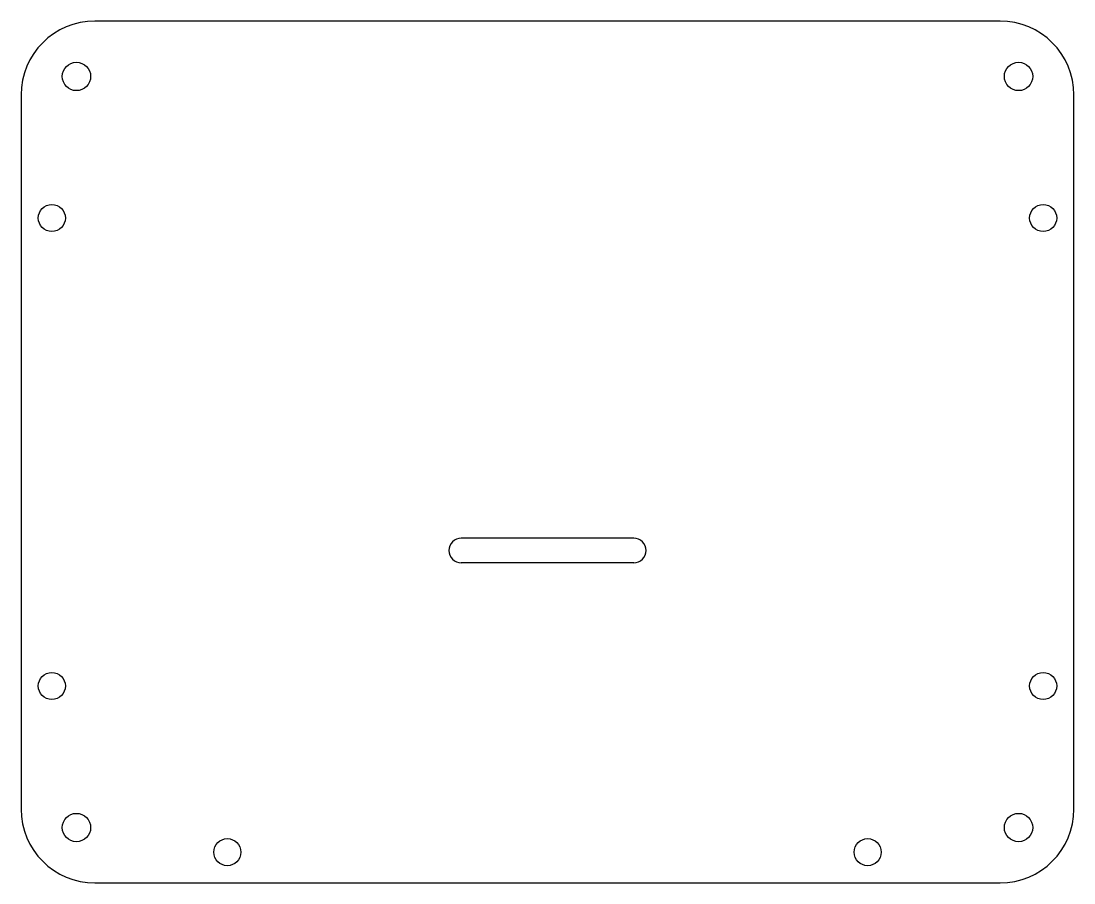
# Model space of a CAD drawing. Header units: millimetres. Extents: x -42.8 to 42.8, y -35 to 35.
import ezdxf

# ---------------------------------------------------------------- set-up
doc = ezdxf.new("R2010")
doc.units = ezdxf.units.MM
doc.layers.add('Sketch', color=7, linetype='CONTINUOUS')

msp = doc.modelspace()

# ---------------------------------------------------------------- linework, layer by layer
at = {"layer": 'Sketch'}
for p, q in [((36.75, 35), (-36.75, 35)), ((-42.75, 29), (-42.75, -29)), ((42.75, -29), (42.75, 29)), ((7, -7), (-7, -7)), ((7, -9), (-7, -9)), ((-36.75, -35), (36.75, -35))]:
    msp.add_line(p, q, dxfattribs=at)
for centre, radius in [((-38.25, 30.5), 1.15), ((38.25, 30.5), 1.15), ((-40.25, 19), 1.1), ((40.25, 19), 1.1), ((-40.25, -19), 1.1), ((40.25, -19), 1.1), ((-38.25, -30.5), 1.15), ((38.25, -30.5), 1.15), ((-26, -32.5), 1.1), ((26, -32.5), 1.1)]:
    msp.add_circle(centre, radius, dxfattribs=at)
for centre, radius, start, end in [((-36.75, 29), 6, 90, 180), ((36.75, 29), 6, 0, 90), ((-7, -8), 1, 90, -90), ((7, -8), 1, -90, 90), ((-36.75, -29), 6, 180, -90), ((36.75, -29), 6, -90, 0)]:
    msp.add_arc(centre, radius, start, end, dxfattribs=at)

doc.saveas('drawing.dxf')
